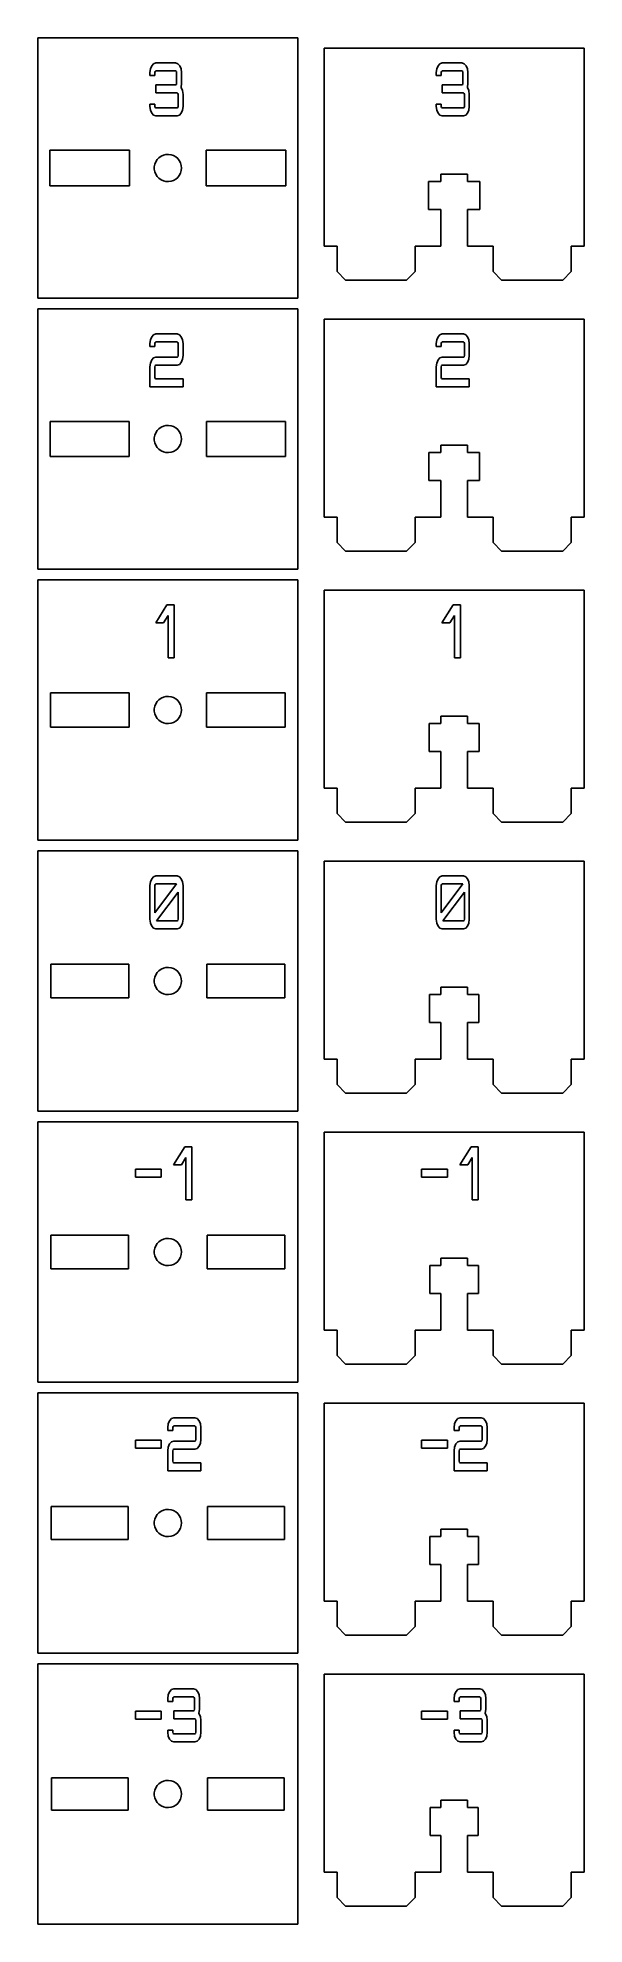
# Model space of a CAD drawing. Header units: metres. Extents: x -55 to 50, y -211 to 151.
import ezdxf

# ---------------------------------------------------------------- set-up
doc = ezdxf.new("R2010")
doc.units = ezdxf.units.M

msp = doc.modelspace()

# ---------------------------------------------------------------- linework, layer by layer
for p, q in [((-5, 151), (-55, 151)), ((-55, 151), (-55, 101)), ((-5, 101), (-5, 151)), ((50, 149), (0, 149)), ((0, 149), (0, 111)), ((50, 111), (50, 149)), ((-33.4375, 144.326), (-33.3496, 145.038)), ((-33.3496, 145.038), (-33.1018, 145.624)), ((-33.1018, 145.624), (-32.7356, 146.02)), ((-32.7356, 146.02), (-32.29, 146.16)), ((-32.29, 146.16), (-28.4985, 146.16)), ((-28.4985, 146.16), (-28.053, 146.02)), ((-28.053, 146.02), (-27.6868, 145.624)), ((-27.6868, 145.624), (-27.4402, 145.038)), ((-27.4402, 145.038), (-27.3523, 144.326)), ((21.5625, 144.326), (21.6504, 145.038)), ((21.6504, 145.038), (21.8982, 145.624)), ((21.8982, 145.624), (22.2644, 146.02)), ((22.2644, 146.02), (22.71, 146.16)), ((22.71, 146.16), (26.5015, 146.16)), ((26.5015, 146.16), (26.947, 146.02)), ((26.947, 146.02), (27.3132, 145.624)), ((27.3132, 145.624), (27.5598, 145.038)), ((27.5598, 145.038), (27.6477, 144.326)), ((-33.4375, 143.761), (-33.4375, 144.326)), ((-32.4841, 143.761), (-33.4375, 143.761)), ((-32.4268, 144.545), (-32.4841, 144.326)), ((-32.4841, 144.326), (-32.4841, 143.761)), ((-32.29, 144.636), (-32.4268, 144.545)), ((-28.4985, 144.636), (-32.29, 144.636)), ((-32.29, 140.417), (-32.29, 141.941)), ((-32.29, 141.941), (-28.4985, 141.941)), ((-28.3618, 144.545), (-28.4985, 144.636)), ((-28.4985, 141.941), (-28.3618, 142.033)), ((-28.3044, 144.326), (-28.3618, 144.545)), ((-28.3618, 142.033), (-28.3044, 142.251)), ((-28.3044, 142.251), (-28.3044, 144.326)), ((-27.3523, 142.251), (-27.4658, 141.461)), ((-27.4658, 141.461), (-27.1887, 140.868)), ((-27.3523, 144.326), (-27.3523, 142.251)), ((21.5625, 143.761), (21.5625, 144.326)), ((22.5159, 143.761), (21.5625, 143.761)), ((22.5732, 144.545), (22.5159, 144.326)), ((22.5159, 144.326), (22.5159, 143.761)), ((22.71, 144.636), (22.5732, 144.545)), ((26.5015, 144.636), (22.71, 144.636)), ((22.71, 140.417), (22.71, 141.941)), ((22.71, 141.941), (26.5015, 141.941)), ((26.6382, 144.545), (26.5015, 144.636)), ((26.5015, 141.941), (26.6382, 142.033)), ((26.6956, 144.326), (26.6382, 144.545)), ((26.6382, 142.033), (26.6956, 142.251)), ((26.6956, 142.251), (26.6956, 144.326)), ((27.6477, 142.251), (27.5342, 141.461)), ((27.5342, 141.461), (27.8113, 140.868)), ((27.6477, 144.326), (27.6477, 142.251)), ((-33.4375, 137.835), (-33.4375, 138.258)), ((-33.4375, 138.258), (-32.4841, 138.258)), ((-33.3496, 137.122), (-33.4375, 137.835)), ((-32.4841, 138.258), (-32.4841, 137.835)), ((-32.4841, 137.835), (-32.4268, 137.616)), ((-32.4268, 137.616), (-32.29, 137.525)), ((-28.2336, 140.417), (-32.29, 140.417)), ((-28.0969, 140.325), (-28.2336, 140.417)), ((-28.2336, 137.525), (-28.0969, 137.616)), ((-28.0396, 140.106), (-28.0969, 140.325)), ((-28.0969, 137.616), (-28.0396, 137.835)), ((-28.0396, 137.835), (-28.0396, 140.106)), ((-27.1887, 140.868), (-27.0874, 140.106)), ((-27.0874, 137.835), (-27.1753, 137.122)), ((-27.0874, 140.106), (-27.0874, 137.835)), ((21.5625, 137.835), (21.5625, 138.258)), ((21.5625, 138.258), (22.5159, 138.258)), ((21.6504, 137.122), (21.5625, 137.835)), ((22.5159, 138.258), (22.5159, 137.835)), ((22.5159, 137.835), (22.5732, 137.616)), ((22.5732, 137.616), (22.71, 137.525)), ((26.7664, 140.417), (22.71, 140.417)), ((26.9031, 140.325), (26.7664, 140.417)), ((26.7664, 137.525), (26.9031, 137.616)), ((26.9604, 140.106), (26.9031, 140.325)), ((26.9031, 137.616), (26.9604, 137.835)), ((26.9604, 137.835), (26.9604, 140.106)), ((27.8113, 140.868), (27.9126, 140.106)), ((27.9126, 137.835), (27.8247, 137.122)), ((27.9126, 140.106), (27.9126, 137.835)), ((-33.1018, 136.537), (-33.3496, 137.122)), ((-32.7356, 136.142), (-33.1018, 136.537)), ((-32.29, 136), (-32.7356, 136.142)), ((-32.29, 137.525), (-28.2336, 137.525)), ((-28.2336, 136), (-32.29, 136)), ((-27.7881, 136.142), (-28.2336, 136)), ((-27.4219, 136.537), (-27.7881, 136.142)), ((-27.1753, 137.122), (-27.4219, 136.537)), ((21.8982, 136.537), (21.6504, 137.122)), ((22.2644, 136.142), (21.8982, 136.537)), ((22.71, 136), (22.2644, 136.142)), ((22.71, 137.525), (26.7664, 137.525)), ((26.7664, 136), (22.71, 136)), ((27.2119, 136.142), (26.7664, 136)), ((27.5781, 136.537), (27.2119, 136.142)), ((27.8247, 137.122), (27.5781, 136.537)), ((-52.65, 122.6), (-52.65, 129.4)), ((-52.65, 129.4), (-37.35, 129.4)), ((-37.35, 129.4), (-37.35, 122.6)), ((-32.6012, 126.248), (-32.5072, 126.736)), ((-32.5072, 126.736), (-32.3225, 127.197)), ((-32.3225, 127.197), (-32.054, 127.615)), ((-32.054, 127.615), (-31.7112, 127.975)), ((-31.7112, 127.975), (-31.3065, 128.263)), ((-31.3065, 128.263), (-30.8546, 128.469)), ((-30.8546, 128.469), (-30.3719, 128.586)), ((-30.3719, 128.586), (-29.8757, 128.61)), ((-29.8757, 128.61), (-29.384, 128.539)), ((-29.384, 128.539), (-28.9145, 128.377)), ((-28.9145, 128.377), (-28.4843, 128.128)), ((-28.4843, 128.128), (-28.1089, 127.803)), ((-28.1089, 127.803), (-27.8018, 127.413)), ((-27.8018, 127.413), (-27.5742, 126.971)), ((-27.5742, 126.971), (-27.4342, 126.495)), ((-22.65, 122.6), (-22.65, 129.4)), ((-22.65, 129.4), (-7.35, 129.4)), ((-7.35, 129.4), (-7.35, 122.6)), ((-32.6012, 125.752), (-32.6012, 126.248)), ((-32.5072, 125.264), (-32.6012, 125.752)), ((-32.3225, 124.803), (-32.5072, 125.264)), ((-32.054, 124.385), (-32.3225, 124.803)), ((-31.7112, 124.025), (-32.054, 124.385)), ((-31.3065, 123.737), (-31.7112, 124.025)), ((-30.8546, 123.531), (-31.3065, 123.737)), ((-30.3719, 123.414), (-30.8546, 123.531)), ((-29.8757, 123.39), (-30.3719, 123.414)), ((-29.384, 123.461), (-29.8757, 123.39)), ((-28.9145, 123.623), (-29.384, 123.461)), ((-28.4843, 123.872), (-28.9145, 123.623)), ((-28.1089, 124.197), (-28.4843, 123.872)), ((-27.8018, 124.587), (-28.1089, 124.197)), ((-27.5742, 125.029), (-27.8018, 124.587)), ((-27.4342, 125.505), (-27.5742, 125.029)), ((-27.4342, 126.495), (-27.387, 126)), ((-27.387, 126), (-27.4342, 125.505)), ((20.1, 118.062), (20.1, 123.438)), ((20.1, 123.438), (22.437, 123.438)), ((22.437, 123.438), (22.437, 124.812)), ((22.437, 124.812), (27.563, 124.812)), ((27.563, 124.812), (27.563, 123.438)), ((27.563, 123.438), (29.9, 123.438)), ((29.9, 123.438), (29.9, 118.062)), ((-37.35, 122.6), (-52.65, 122.6)), ((-7.35, 122.6), (-22.65, 122.6)), ((22.437, 118.062), (20.1, 118.062)), ((22.437, 111), (22.437, 118.062)), ((29.9, 118.062), (27.563, 118.062)), ((27.563, 118.062), (27.563, 111)), ((0, 111), (2.5, 111)), ((2.5, 111), (2.5, 106.125)), ((17.5, 106.125), (17.5, 111)), ((17.5, 111), (22.437, 111)), ((27.563, 111), (32.5, 111)), ((32.5, 111), (32.5, 106.125)), ((47.5, 106.125), (47.5, 111)), ((47.5, 111), (50, 111)), ((2.5, 106.125), (4.125, 104.5)), ((15.875, 104.5), (17.5, 106.125)), ((32.5, 106.125), (34.125, 104.5)), ((45.875, 104.5), (47.5, 106.125)), ((4.125, 104.5), (15.875, 104.5)), ((34.125, 104.5), (45.875, 104.5)), ((-55, 101), (-5, 101)), ((-5, 99), (-55, 99)), ((-55, 99), (-55, 49)), ((-5, 49), (-5, 99)), ((-32.7356, 94.0195), (-32.29, 94.1599)), ((-32.29, 94.1599), (-28.2336, 94.1599)), ((-28.2336, 94.1599), (-27.7881, 94.0195)), ((50, 97), (0, 97)), ((0, 97), (0, 59)), ((22.2644, 94.0195), (22.71, 94.1599)), ((22.71, 94.1599), (26.7664, 94.1599)), ((26.7664, 94.1599), (27.2119, 94.0195)), ((50, 59), (50, 97)), ((-33.4375, 92.3264), (-33.3496, 93.0381)), ((-33.4375, 91.7332), (-33.4375, 92.3264)), ((-32.4841, 91.7332), (-33.4375, 91.7332)), ((-33.3496, 93.0381), (-33.1018, 93.624)), ((-33.1018, 93.624), (-32.7356, 94.0195)), ((-32.4268, 92.5449), (-32.4841, 92.3264)), ((-32.4841, 92.3264), (-32.4841, 91.7332)), ((-32.29, 92.6365), (-32.4268, 92.5449)), ((-28.2336, 92.6365), (-32.29, 92.6365)), ((-28.0969, 92.5449), (-28.2336, 92.6365)), ((-28.0396, 92.3264), (-28.0969, 92.5449)), ((-28.0396, 90.012), (-28.0396, 92.3264)), ((-27.7881, 94.0195), (-27.4219, 93.624)), ((-27.4219, 93.624), (-27.1753, 93.0381)), ((-27.1753, 93.0381), (-27.0874, 92.3264)), ((-27.0874, 92.3264), (-27.0874, 90.012)), ((21.5625, 92.3264), (21.6504, 93.0381)), ((21.5625, 91.7332), (21.5625, 92.3264)), ((22.5159, 91.7332), (21.5625, 91.7332)), ((21.6504, 93.0381), (21.8982, 93.624)), ((21.8982, 93.624), (22.2644, 94.0195)), ((22.5732, 92.5449), (22.5159, 92.3264)), ((22.5159, 92.3264), (22.5159, 91.7332)), ((22.71, 92.6365), (22.5732, 92.5449)), ((26.7664, 92.6365), (22.71, 92.6365)), ((26.9031, 92.5449), (26.7664, 92.6365)), ((26.9604, 92.3264), (26.9031, 92.5449)), ((26.9604, 90.012), (26.9604, 92.3264)), ((27.2119, 94.0195), (27.5781, 93.624)), ((27.5781, 93.624), (27.8247, 93.0381)), ((27.8247, 93.0381), (27.9126, 92.3264)), ((27.9126, 92.3264), (27.9126, 90.012)), ((-33.4375, 87.8672), (-33.3496, 88.5789)), ((-33.4375, 84), (-33.4375, 87.8672)), ((-33.3496, 88.5789), (-33.1018, 89.1648)), ((-33.1018, 89.1648), (-32.7356, 89.5603)), ((-32.7356, 89.5603), (-32.29, 89.7007)), ((-32.4268, 88.0857), (-32.4841, 87.8672)), ((-32.4841, 87.8672), (-32.4841, 85.8347)), ((-32.29, 88.1772), (-32.4268, 88.0857)), ((-32.29, 89.7007), (-28.2336, 89.7007)), ((-28.2336, 88.1772), (-32.29, 88.1772)), ((-28.2336, 89.7007), (-28.0969, 89.7935)), ((-27.7881, 88.3188), (-28.2336, 88.1772)), ((-28.0969, 89.7935), (-28.0396, 90.012)), ((-27.4219, 88.7131), (-27.7881, 88.3188)), ((-27.1753, 89.2991), (-27.4219, 88.7131)), ((-27.0874, 90.012), (-27.1753, 89.2991)), ((21.5625, 87.8672), (21.6504, 88.5789)), ((21.5625, 84), (21.5625, 87.8672)), ((21.6504, 88.5789), (21.8982, 89.1648)), ((21.8982, 89.1648), (22.2644, 89.5603)), ((22.2644, 89.5603), (22.71, 89.7007)), ((22.5732, 88.0857), (22.5159, 87.8672)), ((22.5159, 87.8672), (22.5159, 85.8347)), ((22.71, 88.1772), (22.5732, 88.0857)), ((22.71, 89.7007), (26.7664, 89.7007)), ((26.7664, 88.1772), (22.71, 88.1772)), ((26.7664, 89.7007), (26.9031, 89.7935)), ((27.2119, 88.3188), (26.7664, 88.1772)), ((26.9031, 89.7935), (26.9604, 90.012)), ((27.5781, 88.7131), (27.2119, 88.3188)), ((27.8247, 89.2991), (27.5781, 88.7131)), ((27.9126, 90.012), (27.8247, 89.2991)), ((-27.0874, 84), (-33.4375, 84)), ((-32.4841, 85.8347), (-32.4268, 85.6162)), ((-32.4268, 85.6162), (-32.29, 85.5247)), ((-32.29, 85.5247), (-27.0874, 85.5247)), ((-27.0874, 85.5247), (-27.0874, 84)), ((27.9126, 84), (21.5625, 84)), ((22.5159, 85.8347), (22.5732, 85.6162)), ((22.5732, 85.6162), (22.71, 85.5247)), ((22.71, 85.5247), (27.9126, 85.5247)), ((27.9126, 85.5247), (27.9126, 84)), ((-52.6, 70.65), (-52.6, 77.35)), ((-52.6, 77.35), (-37.4, 77.35)), ((-37.4, 77.35), (-37.4, 70.65)), ((-31.7112, 75.9748), (-31.3065, 76.2629)), ((-31.3065, 76.2629), (-30.8546, 76.4693)), ((-30.8546, 76.4693), (-30.3719, 76.5864)), ((-30.3719, 76.5864), (-29.8757, 76.61)), ((-29.8757, 76.61), (-29.384, 76.5394)), ((-29.384, 76.5394), (-28.9145, 76.3769)), ((-28.9145, 76.3769), (-28.4843, 76.1285)), ((-28.4843, 76.1285), (-28.1089, 75.8032)), ((-22.6, 70.65), (-22.6, 77.35)), ((-22.6, 77.35), (-7.4, 77.35)), ((-7.4, 77.35), (-7.4, 70.65)), ((-32.6012, 74.2484), (-32.5072, 74.7362)), ((-32.6012, 73.7516), (-32.6012, 74.2484)), ((-32.5072, 73.2638), (-32.6012, 73.7516)), ((-32.5072, 74.7362), (-32.3225, 75.1974)), ((-32.3225, 72.8027), (-32.5072, 73.2638)), ((-32.3225, 75.1974), (-32.054, 75.6152)), ((-32.054, 72.3848), (-32.3225, 72.8027)), ((-32.054, 75.6152), (-31.7112, 75.9748)), ((-28.1089, 75.8032), (-27.8018, 75.4127)), ((-27.8018, 72.5873), (-28.1089, 72.1968)), ((-27.8018, 75.4127), (-27.5742, 74.9712)), ((-27.5742, 73.0289), (-27.8018, 72.5873)), ((-27.5742, 74.9712), (-27.4342, 74.4945)), ((-27.4342, 73.5055), (-27.5742, 73.0289)), ((-27.4342, 74.4945), (-27.387, 74)), ((-27.387, 74), (-27.4342, 73.5055)), ((22.437, 71.4375), (22.437, 72.8125)), ((22.437, 72.8125), (27.563, 72.8125)), ((27.563, 72.8125), (27.563, 71.4375)), ((-37.4, 70.65), (-52.6, 70.65)), ((-31.7112, 72.0252), (-32.054, 72.3848)), ((-31.3065, 71.7371), (-31.7112, 72.0252)), ((-30.8546, 71.5307), (-31.3065, 71.7371)), ((-30.3719, 71.4136), (-30.8546, 71.5307)), ((-29.8757, 71.39), (-30.3719, 71.4136)), ((-29.384, 71.4607), (-29.8757, 71.39)), ((-28.9145, 71.6231), (-29.384, 71.4607)), ((-28.4843, 71.8715), (-28.9145, 71.6231)), ((-28.1089, 72.1968), (-28.4843, 71.8715)), ((-7.4, 70.65), (-22.6, 70.65)), ((20.15, 66.0625), (20.15, 71.4375)), ((20.15, 71.4375), (22.437, 71.4375)), ((27.563, 71.4375), (29.85, 71.4375)), ((29.85, 71.4375), (29.85, 66.0625)), ((22.437, 66.0625), (20.15, 66.0625)), ((22.437, 59), (22.437, 66.0625)), ((29.85, 66.0625), (27.563, 66.0625)), ((27.563, 66.0625), (27.563, 59)), ((0, 59), (2.5, 59)), ((2.5, 59), (2.5, 54.125)), ((17.5, 54.125), (17.5, 59)), ((17.5, 59), (22.437, 59)), ((27.563, 59), (32.5, 59)), ((32.5, 59), (32.5, 54.125)), ((47.5, 54.125), (47.5, 59)), ((47.5, 59), (50, 59)), ((2.5, 54.125), (4.125, 52.5)), ((4.125, 52.5), (15.875, 52.5)), ((15.875, 52.5), (17.5, 54.125)), ((32.5, 54.125), (34.125, 52.5)), ((34.125, 52.5), (45.875, 52.5)), ((45.875, 52.5), (47.5, 54.125)), ((-55, 49), (-5, 49)), ((-5, 47), (-55, 47)), ((-55, 47), (-55, -3)), ((-5, -3), (-5, 47)), ((50, 45), (0, 45)), ((0, 45), (0, 7)), ((50, 7), (50, 45)), ((-32.3376, 38.731), (-30.1807, 42.1599)), ((-29.9573, 40.1287), (-30.8398, 38.731)), ((-30.1807, 42.1599), (-28.8098, 42.1599)), ((-29.9573, 32), (-29.9573, 40.1287)), ((-28.8098, 42.1599), (-28.8098, 32)), ((22.6624, 38.731), (24.8193, 42.1599)), ((25.0427, 40.1287), (24.1602, 38.731)), ((24.8193, 42.1599), (26.1902, 42.1599)), ((25.0427, 32), (25.0427, 40.1287)), ((26.1902, 42.1599), (26.1902, 32)), ((-30.8398, 38.731), (-32.3376, 38.731)), ((24.1602, 38.731), (22.6624, 38.731)), ((-28.8098, 32), (-29.9573, 32)), ((26.1902, 32), (25.0427, 32)), ((-52.55, 18.7), (-52.55, 25.3)), ((-52.55, 25.3), (-37.45, 25.3)), ((-37.45, 25.3), (-37.45, 18.7)), ((-32.6012, 22.2484), (-32.5072, 22.7362)), ((-32.6012, 21.7516), (-32.6012, 22.2484)), ((-32.5072, 21.2638), (-32.6012, 21.7516)), ((-32.5072, 22.7362), (-32.3225, 23.1974)), ((-32.3225, 23.1974), (-32.054, 23.6152)), ((-32.054, 23.6152), (-31.7112, 23.9748)), ((-31.7112, 23.9748), (-31.3065, 24.2629)), ((-31.3065, 24.2629), (-30.8546, 24.4693)), ((-30.8546, 24.4693), (-30.3719, 24.5864)), ((-30.3719, 24.5864), (-29.8757, 24.61)), ((-29.8757, 24.61), (-29.384, 24.5394)), ((-29.384, 24.5394), (-28.9145, 24.3769)), ((-28.9145, 24.3769), (-28.4843, 24.1285)), ((-28.4843, 24.1285), (-28.1089, 23.8032)), ((-28.1089, 23.8032), (-27.8018, 23.4127)), ((-27.8018, 23.4127), (-27.5742, 22.9712)), ((-27.5742, 22.9712), (-27.4342, 22.4945)), ((-27.4342, 22.4945), (-27.387, 22)), ((-27.387, 22), (-27.4342, 21.5055)), ((-22.55, 18.7), (-22.55, 25.3)), ((-22.55, 25.3), (-7.45, 25.3)), ((-7.45, 25.3), (-7.45, 18.7)), ((-37.45, 18.7), (-52.55, 18.7)), ((-32.3225, 20.8027), (-32.5072, 21.2638)), ((-32.054, 20.3848), (-32.3225, 20.8027)), ((-31.7112, 20.0252), (-32.054, 20.3848)), ((-31.3065, 19.7371), (-31.7112, 20.0252)), ((-30.8546, 19.5307), (-31.3065, 19.7371)), ((-30.3719, 19.4136), (-30.8546, 19.5307)), ((-29.8757, 19.39), (-30.3719, 19.4136)), ((-29.384, 19.4607), (-29.8757, 19.39)), ((-28.9145, 19.6231), (-29.384, 19.4607)), ((-28.4843, 19.8715), (-28.9145, 19.6231)), ((-28.1089, 20.1968), (-28.4843, 19.8715)), ((-27.8018, 20.5873), (-28.1089, 20.1968)), ((-27.5742, 21.0289), (-27.8018, 20.5873)), ((-27.4342, 21.5055), (-27.5742, 21.0289)), ((-7.45, 18.7), (-22.55, 18.7)), ((20.2, 14.0625), (20.2, 19.4375)), ((20.2, 19.4375), (22.437, 19.4375)), ((22.437, 19.4375), (22.437, 20.8125)), ((22.437, 20.8125), (27.563, 20.8125)), ((27.563, 20.8125), (27.563, 19.4375)), ((27.563, 19.4375), (29.8, 19.4375)), ((29.8, 19.4375), (29.8, 14.0625)), ((22.437, 14.0625), (20.2, 14.0625)), ((22.437, 7), (22.437, 14.0625)), ((29.8, 14.0625), (27.563, 14.0625)), ((27.563, 14.0625), (27.563, 7)), ((0, 7), (2.5, 7)), ((2.5, 7), (2.5, 2.125)), ((17.5, 2.125), (17.5, 7)), ((17.5, 7), (22.437, 7)), ((27.563, 7), (32.5, 7)), ((32.5, 7), (32.5, 2.125)), ((47.5, 2.125), (47.5, 7)), ((47.5, 7), (50, 7)), ((2.5, 2.125), (4.125, 0.5)), ((4.125, 0.5), (15.875, 0.5)), ((15.875, 0.5), (17.5, 2.125)), ((32.5, 2.125), (34.125, 0.5)), ((34.125, 0.5), (45.875, 0.5)), ((45.875, 0.5), (47.5, 2.125)), ((-55, -3), (-5, -3)), ((-5, -5), (-55, -5)), ((-55, -5), (-55, -55)), ((-5, -55), (-5, -5)), ((50, -7), (0, -7)), ((0, -7), (0, -45)), ((50, -45), (50, -7)), ((-33.3496, -10.9619), (-33.1018, -10.376)), ((-33.1018, -10.376), (-32.7356, -9.9805)), ((-32.7356, -9.9805), (-32.29, -9.8401)), ((-32.29, -9.8401), (-28.2336, -9.8401)), ((-28.2336, -9.8401), (-27.7881, -9.9805)), ((-27.7881, -9.9805), (-27.4219, -10.376)), ((-27.4219, -10.376), (-27.1753, -10.9619)), ((21.6504, -10.9619), (21.8982, -10.376)), ((21.8982, -10.376), (22.2644, -9.9805)), ((22.2644, -9.9805), (22.71, -9.8401)), ((22.71, -9.8401), (26.7664, -9.8401)), ((26.7664, -9.8401), (27.2119, -9.9805)), ((27.2119, -9.9805), (27.5781, -10.376)), ((27.5781, -10.376), (27.8247, -10.9619)), ((-33.4375, -11.6736), (-33.3496, -10.9619)), ((-33.4375, -18.1653), (-33.4375, -11.6736)), ((-32.4841, -16.9092), (-28.3569, -11.3635)), ((-32.4268, -11.4551), (-32.4841, -11.6736)), ((-32.4841, -11.6736), (-32.4841, -16.9092)), ((-32.29, -11.3635), (-32.4268, -11.4551)), ((-28.3569, -11.3635), (-32.29, -11.3635)), ((-28.0396, -12.9297), (-32.1667, -18.4753)), ((-28.0396, -18.1653), (-28.0396, -12.9297)), ((-27.1753, -10.9619), (-27.0874, -11.6736)), ((-27.0874, -11.6736), (-27.0874, -18.1653)), ((21.5625, -11.6736), (21.6504, -10.9619)), ((21.5625, -18.1653), (21.5625, -11.6736)), ((22.5159, -16.9092), (26.6431, -11.3635)), ((22.5732, -11.4551), (22.5159, -11.6736)), ((22.5159, -11.6736), (22.5159, -16.9092)), ((22.71, -11.3635), (22.5732, -11.4551)), ((26.6431, -11.3635), (22.71, -11.3635)), ((26.9604, -12.9297), (22.8333, -18.4753)), ((26.9604, -18.1653), (26.9604, -12.9297)), ((27.8247, -10.9619), (27.9126, -11.6736)), ((27.9126, -11.6736), (27.9126, -18.1653)), ((-33.3496, -18.8782), (-33.4375, -18.1653)), ((-33.1018, -19.4629), (-33.3496, -18.8782)), ((-32.7356, -19.8584), (-33.1018, -19.4629)), ((-32.29, -20), (-32.7356, -19.8584)), ((-28.2336, -20), (-32.29, -20)), ((-32.1667, -18.4753), (-28.2336, -18.4753)), ((-28.2336, -18.4753), (-28.0969, -18.3838)), ((-27.7881, -19.8584), (-28.2336, -20)), ((-28.0969, -18.3838), (-28.0396, -18.1653)), ((-27.4219, -19.4629), (-27.7881, -19.8584)), ((-27.1753, -18.8782), (-27.4219, -19.4629)), ((-27.0874, -18.1653), (-27.1753, -18.8782)), ((21.6504, -18.8782), (21.5625, -18.1653)), ((21.8982, -19.4629), (21.6504, -18.8782)), ((22.2644, -19.8584), (21.8982, -19.4629)), ((22.71, -20), (22.2644, -19.8584)), ((26.7664, -20), (22.71, -20)), ((22.8333, -18.4753), (26.7664, -18.4753)), ((26.7664, -18.4753), (26.9031, -18.3838)), ((27.2119, -19.8584), (26.7664, -20)), ((26.9031, -18.3838), (26.9604, -18.1653)), ((27.5781, -19.4629), (27.2119, -19.8584)), ((27.8247, -18.8782), (27.5781, -19.4629)), ((27.9126, -18.1653), (27.8247, -18.8782)), ((-52.5, -33.25), (-52.5, -26.75)), ((-52.5, -26.75), (-37.5, -26.75)), ((-37.5, -26.75), (-37.5, -33.25)), ((-32.5072, -29.2638), (-32.3225, -28.8026)), ((-32.3225, -28.8026), (-32.054, -28.3848)), ((-32.054, -28.3848), (-31.7112, -28.0252)), ((-31.7112, -28.0252), (-31.3065, -27.7371)), ((-31.3065, -27.7371), (-30.8546, -27.5307)), ((-30.8546, -27.5307), (-30.3719, -27.4136)), ((-30.3719, -27.4136), (-29.8757, -27.39)), ((-29.8757, -27.39), (-29.384, -27.4606)), ((-29.384, -27.4606), (-28.9145, -27.6231)), ((-28.9145, -27.6231), (-28.4843, -27.8715)), ((-28.4843, -27.8715), (-28.1089, -28.1968)), ((-28.1089, -28.1968), (-27.8018, -28.5873)), ((-27.8018, -28.5873), (-27.5742, -29.0288)), ((-22.5, -33.25), (-22.5, -26.75)), ((-22.5, -26.75), (-7.5, -26.75)), ((-7.5, -26.75), (-7.5, -33.25)), ((-32.6012, -29.7516), (-32.5072, -29.2638)), ((-32.6012, -30.2484), (-32.6012, -29.7516)), ((-32.5072, -30.7362), (-32.6012, -30.2484)), ((-32.3225, -31.1973), (-32.5072, -30.7362)), ((-32.054, -31.6152), (-32.3225, -31.1973)), ((-31.7112, -31.9748), (-32.054, -31.6152)), ((-31.3065, -32.2629), (-31.7112, -31.9748)), ((-30.8546, -32.4693), (-31.3065, -32.2629)), ((-30.3719, -32.5864), (-30.8546, -32.4693)), ((-29.384, -32.5393), (-29.8757, -32.61)), ((-28.9145, -32.3769), (-29.384, -32.5393)), ((-28.4843, -32.1285), (-28.9145, -32.3769)), ((-28.1089, -31.8032), (-28.4843, -32.1285)), ((-27.8018, -31.4127), (-28.1089, -31.8032)), ((-27.5742, -30.9711), (-27.8018, -31.4127)), ((-27.5742, -29.0288), (-27.4342, -29.5055)), ((-27.4342, -30.4945), (-27.5742, -30.9711)), ((-27.4342, -29.5055), (-27.387, -30)), ((-27.387, -30), (-27.4342, -30.4945)), ((20.25, -37.9375), (20.25, -32.5625)), ((20.25, -32.5625), (22.437, -32.5625)), ((22.437, -32.5625), (22.437, -31.1875)), ((22.437, -31.1875), (27.563, -31.1875)), ((27.563, -31.1875), (27.563, -32.5625)), ((27.563, -32.5625), (29.75, -32.5625)), ((29.75, -32.5625), (29.75, -37.9375)), ((-37.5, -33.25), (-52.5, -33.25)), ((-29.8757, -32.61), (-30.3719, -32.5864)), ((-7.5, -33.25), (-22.5, -33.25)), ((22.437, -37.9375), (20.25, -37.9375)), ((22.437, -45), (22.437, -37.9375)), ((29.75, -37.9375), (27.563, -37.9375)), ((27.563, -37.9375), (27.563, -45)), ((0, -45), (2.5, -45)), ((2.5, -45), (2.5, -49.875)), ((17.5, -49.875), (17.5, -45)), ((17.5, -45), (22.437, -45)), ((27.563, -45), (32.5, -45)), ((32.5, -45), (32.5, -49.875)), ((47.5, -49.875), (47.5, -45)), ((47.5, -45), (50, -45)), ((2.5, -49.875), (4.125, -51.5)), ((15.875, -51.5), (17.5, -49.875)), ((32.5, -49.875), (34.125, -51.5)), ((45.875, -51.5), (47.5, -49.875)), ((4.125, -51.5), (15.875, -51.5)), ((34.125, -51.5), (45.875, -51.5)), ((-55, -55), (-5, -55)), ((-5, -57), (-55, -57)), ((-55, -57), (-55, -107)), ((-5, -107), (-5, -57)), ((50, -59), (0, -59)), ((0, -59), (0, -97)), ((50, -97), (50, -59)), ((-28.9001, -65.269), (-26.7432, -61.8401)), ((-26.5198, -63.8713), (-27.4023, -65.269)), ((-26.7432, -61.8401), (-25.3723, -61.8401)), ((-26.5198, -72), (-26.5198, -63.8713)), ((-25.3723, -61.8401), (-25.3723, -72)), ((26.0999, -65.269), (28.2568, -61.8401)), ((28.4802, -63.8713), (27.5977, -65.269)), ((28.2568, -61.8401), (29.6277, -61.8401)), ((28.4802, -72), (28.4802, -63.8713)), ((29.6277, -61.8401), (29.6277, -72)), ((-36.2427, -67.6445), (-36.2427, -66.1211)), ((-36.2427, -66.1211), (-31.3037, -66.1211)), ((-31.3037, -67.6445), (-36.2427, -67.6445)), ((-31.3037, -66.1211), (-31.3037, -67.6445)), ((-27.4023, -65.269), (-28.9001, -65.269)), ((18.7573, -67.6445), (18.7573, -66.1211)), ((18.7573, -66.1211), (23.6963, -66.1211)), ((23.6963, -67.6445), (18.7573, -67.6445)), ((23.6963, -66.1211), (23.6963, -67.6445)), ((27.5977, -65.269), (26.0999, -65.269)), ((-25.3723, -72), (-26.5198, -72)), ((29.6277, -72), (28.4802, -72)), ((-52.45, -85.2), (-52.45, -78.8)), ((-52.45, -78.8), (-37.55, -78.8)), ((-37.55, -78.8), (-37.55, -85.2)), ((-31.3065, -79.7371), (-30.8546, -79.5307)), ((-30.8546, -79.5307), (-30.3719, -79.4136)), ((-30.3719, -79.4136), (-29.8757, -79.39)), ((-29.8757, -79.39), (-29.384, -79.4606)), ((-29.384, -79.4606), (-28.9145, -79.6231)), ((-28.9145, -79.6231), (-28.4843, -79.8715)), ((-22.45, -85.2), (-22.45, -78.8)), ((-22.45, -78.8), (-7.55, -78.8)), ((-7.55, -78.8), (-7.55, -85.2)), ((-32.6012, -81.7516), (-32.5072, -81.2638)), ((-32.6012, -82.2484), (-32.6012, -81.7516)), ((-32.5072, -82.7362), (-32.6012, -82.2484)), ((-32.5072, -81.2638), (-32.3225, -80.8026)), ((-32.3225, -83.1973), (-32.5072, -82.7362)), ((-32.3225, -80.8026), (-32.054, -80.3848)), ((-32.054, -83.6152), (-32.3225, -83.1973)), ((-32.054, -80.3848), (-31.7112, -80.0252)), ((-31.7112, -80.0252), (-31.3065, -79.7371)), ((-28.4843, -79.8715), (-28.1089, -80.1968)), ((-28.1089, -80.1968), (-27.8018, -80.5873)), ((-27.8018, -80.5873), (-27.5742, -81.0288)), ((-27.5742, -82.9711), (-27.8018, -83.4127)), ((-27.5742, -81.0288), (-27.4342, -81.5055)), ((-27.4342, -82.4945), (-27.5742, -82.9711)), ((-27.4342, -81.5055), (-27.387, -82)), ((-27.387, -82), (-27.4342, -82.4945)), ((22.437, -84.5625), (22.437, -83.1875)), ((22.437, -83.1875), (27.563, -83.1875)), ((27.563, -83.1875), (27.563, -84.5625)), ((-37.55, -85.2), (-52.45, -85.2)), ((-31.7112, -83.9748), (-32.054, -83.6152)), ((-31.3065, -84.2629), (-31.7112, -83.9748)), ((-30.8546, -84.4693), (-31.3065, -84.2629)), ((-30.3719, -84.5864), (-30.8546, -84.4693)), ((-29.8757, -84.61), (-30.3719, -84.5864)), ((-29.384, -84.5393), (-29.8757, -84.61)), ((-28.9145, -84.3769), (-29.384, -84.5393)), ((-28.4843, -84.1285), (-28.9145, -84.3769)), ((-28.1089, -83.8032), (-28.4843, -84.1285)), ((-27.8018, -83.4127), (-28.1089, -83.8032)), ((-7.55, -85.2), (-22.45, -85.2)), ((20.3, -89.9375), (20.3, -84.5625)), ((20.3, -84.5625), (22.437, -84.5625)), ((27.563, -84.5625), (29.7, -84.5625)), ((29.7, -84.5625), (29.7, -89.9375)), ((22.437, -89.9375), (20.3, -89.9375)), ((22.437, -97), (22.437, -89.9375)), ((29.7, -89.9375), (27.563, -89.9375)), ((27.563, -89.9375), (27.563, -97)), ((0, -97), (2.5, -97)), ((2.5, -97), (2.5, -101.875)), ((17.5, -101.875), (17.5, -97)), ((17.5, -97), (22.437, -97)), ((27.563, -97), (32.5, -97)), ((32.5, -97), (32.5, -101.875)), ((47.5, -101.875), (47.5, -97)), ((47.5, -97), (50, -97)), ((2.5, -101.875), (4.125, -103.5)), ((4.125, -103.5), (15.875, -103.5)), ((15.875, -103.5), (17.5, -101.875)), ((32.5, -101.875), (34.125, -103.5)), ((34.125, -103.5), (45.875, -103.5)), ((45.875, -103.5), (47.5, -101.875)), ((-55, -107), (-5, -107)), ((-5, -109), (-55, -109)), ((-55, -109), (-55, -159)), ((-5, -159), (-5, -109)), ((50, -111), (0, -111)), ((0, -111), (0, -149)), ((50, -149), (50, -111)), ((-30, -115.674), (-29.9121, -114.962)), ((-30, -116.267), (-30, -115.674)), ((-29.9121, -114.962), (-29.6643, -114.376)), ((-29.6643, -114.376), (-29.2981, -113.98)), ((-29.2981, -113.98), (-28.8525, -113.84)), ((-28.9893, -115.455), (-29.0466, -115.674)), ((-29.0466, -115.674), (-29.0466, -116.267)), ((-28.8525, -115.364), (-28.9893, -115.455)), ((-28.8525, -113.84), (-24.7961, -113.84)), ((-24.7961, -115.364), (-28.8525, -115.364)), ((-24.7961, -113.84), (-24.3506, -113.98)), ((-24.6594, -115.455), (-24.7961, -115.364)), ((-24.6021, -115.674), (-24.6594, -115.455)), ((-24.6021, -117.988), (-24.6021, -115.674)), ((-24.3506, -113.98), (-23.9844, -114.376)), ((-23.9844, -114.376), (-23.7378, -114.962)), ((-23.7378, -114.962), (-23.6499, -115.674)), ((-23.6499, -115.674), (-23.6499, -117.988)), ((25, -115.674), (25.0879, -114.962)), ((25, -116.267), (25, -115.674)), ((25.0879, -114.962), (25.3357, -114.376)), ((25.3357, -114.376), (25.7019, -113.98)), ((25.7019, -113.98), (26.1475, -113.84)), ((26.0107, -115.455), (25.9534, -115.674)), ((25.9534, -115.674), (25.9534, -116.267)), ((26.1475, -115.364), (26.0107, -115.455)), ((26.1475, -113.84), (30.2039, -113.84)), ((30.2039, -115.364), (26.1475, -115.364)), ((30.2039, -113.84), (30.6494, -113.98)), ((30.3406, -115.455), (30.2039, -115.364)), ((30.3979, -115.674), (30.3406, -115.455)), ((30.3979, -117.988), (30.3979, -115.674)), ((30.6494, -113.98), (31.0156, -114.376)), ((31.0156, -114.376), (31.2622, -114.962)), ((31.2622, -114.962), (31.3501, -115.674)), ((31.3501, -115.674), (31.3501, -117.988)), ((-36.2427, -119.645), (-36.2427, -118.121)), ((-36.2427, -118.121), (-31.3037, -118.121)), ((-31.3037, -118.121), (-31.3037, -119.645)), ((-29.0466, -116.267), (-30, -116.267)), ((-30, -120.133), (-29.9121, -119.421)), ((-29.9121, -119.421), (-29.6643, -118.835)), ((-29.6643, -118.835), (-29.2981, -118.44)), ((-29.2981, -118.44), (-28.8525, -118.299)), ((-28.8525, -118.299), (-24.7961, -118.299)), ((-24.7961, -118.299), (-24.6594, -118.207)), ((-24.6594, -118.207), (-24.6021, -117.988)), ((-23.9844, -119.287), (-24.3506, -119.681)), ((-23.7378, -118.701), (-23.9844, -119.287)), ((-23.6499, -117.988), (-23.7378, -118.701)), ((18.7573, -119.645), (18.7573, -118.121)), ((18.7573, -118.121), (23.6963, -118.121)), ((23.6963, -118.121), (23.6963, -119.645)), ((25.9534, -116.267), (25, -116.267)), ((25, -120.133), (25.0879, -119.421)), ((25.0879, -119.421), (25.3357, -118.835)), ((25.3357, -118.835), (25.7019, -118.44)), ((25.7019, -118.44), (26.1475, -118.299)), ((26.1475, -118.299), (30.2039, -118.299)), ((30.2039, -118.299), (30.3406, -118.207)), ((30.3406, -118.207), (30.3979, -117.988)), ((31.0156, -119.287), (30.6494, -119.681)), ((31.2622, -118.701), (31.0156, -119.287)), ((31.3501, -117.988), (31.2622, -118.701)), ((-31.3037, -119.645), (-36.2427, -119.645)), ((-30, -124), (-30, -120.133)), ((-28.9893, -119.914), (-29.0466, -120.133)), ((-29.0466, -120.133), (-29.0466, -122.165)), ((-29.0466, -122.165), (-28.9893, -122.384)), ((-28.8525, -119.823), (-28.9893, -119.914)), ((-28.9893, -122.384), (-28.8525, -122.475)), ((-24.7961, -119.823), (-28.8525, -119.823)), ((-28.8525, -122.475), (-23.6499, -122.475)), ((-24.3506, -119.681), (-24.7961, -119.823)), ((-23.6499, -122.475), (-23.6499, -124)), ((23.6963, -119.645), (18.7573, -119.645)), ((25, -124), (25, -120.133)), ((26.0107, -119.914), (25.9534, -120.133)), ((25.9534, -120.133), (25.9534, -122.165)), ((25.9534, -122.165), (26.0107, -122.384)), ((26.1475, -119.823), (26.0107, -119.914)), ((26.0107, -122.384), (26.1475, -122.475)), ((30.2039, -119.823), (26.1475, -119.823)), ((26.1475, -122.475), (31.3501, -122.475)), ((30.6494, -119.681), (30.2039, -119.823)), ((31.3501, -122.475), (31.3501, -124)), ((-23.6499, -124), (-30, -124)), ((31.3501, -124), (25, -124)), ((-52.4, -137.15), (-52.4, -130.85)), ((-52.4, -130.85), (-37.6, -130.85)), ((-37.6, -130.85), (-37.6, -137.15)), ((-32.6012, -133.752), (-32.5072, -133.264)), ((-32.6012, -134.248), (-32.6012, -133.752)), ((-32.5072, -133.264), (-32.3225, -132.803)), ((-32.3225, -132.803), (-32.054, -132.385)), ((-32.054, -132.385), (-31.7112, -132.025)), ((-31.7112, -132.025), (-31.3065, -131.737)), ((-31.3065, -131.737), (-30.8546, -131.531)), ((-30.8546, -131.531), (-30.3719, -131.414)), ((-30.3719, -131.414), (-29.8757, -131.39)), ((-29.8757, -131.39), (-29.384, -131.461)), ((-29.384, -131.461), (-28.9145, -131.623)), ((-28.9145, -131.623), (-28.4843, -131.872)), ((-28.4843, -131.872), (-28.1089, -132.197)), ((-28.1089, -132.197), (-27.8018, -132.587)), ((-27.8018, -132.587), (-27.5742, -133.029)), ((-27.5742, -133.029), (-27.4342, -133.505)), ((-27.4342, -133.505), (-27.387, -134)), ((-22.4, -137.15), (-22.4, -130.85)), ((-22.4, -130.85), (-7.6, -130.85)), ((-7.6, -130.85), (-7.6, -137.15)), ((-37.6, -137.15), (-52.4, -137.15)), ((-32.5072, -134.736), (-32.6012, -134.248)), ((-32.3225, -135.197), (-32.5072, -134.736)), ((-32.054, -135.615), (-32.3225, -135.197)), ((-31.7112, -135.975), (-32.054, -135.615)), ((-31.3065, -136.263), (-31.7112, -135.975)), ((-30.8546, -136.469), (-31.3065, -136.263)), ((-30.3719, -136.586), (-30.8546, -136.469)), ((-29.8757, -136.61), (-30.3719, -136.586)), ((-29.384, -136.539), (-29.8757, -136.61)), ((-28.9145, -136.377), (-29.384, -136.539)), ((-28.4843, -136.128), (-28.9145, -136.377)), ((-28.1089, -135.803), (-28.4843, -136.128)), ((-27.8018, -135.413), (-28.1089, -135.803)), ((-27.5742, -134.971), (-27.8018, -135.413)), ((-27.4342, -134.495), (-27.5742, -134.971)), ((-27.387, -134), (-27.4342, -134.495)), ((-7.6, -137.15), (-22.4, -137.15)), ((20.35, -141.938), (20.35, -136.562)), ((20.35, -136.562), (22.437, -136.562)), ((22.437, -136.562), (22.437, -135.188)), ((22.437, -135.188), (27.563, -135.188)), ((27.563, -135.188), (27.563, -136.562)), ((27.563, -136.562), (29.65, -136.562)), ((29.65, -136.562), (29.65, -141.938)), ((22.437, -141.938), (20.35, -141.938)), ((22.437, -149), (22.437, -141.938)), ((29.65, -141.938), (27.563, -141.938)), ((27.563, -141.938), (27.563, -149)), ((0, -149), (2.5, -149)), ((2.5, -149), (2.5, -153.875)), ((17.5, -153.875), (17.5, -149)), ((17.5, -149), (22.437, -149)), ((27.563, -149), (32.5, -149)), ((32.5, -149), (32.5, -153.875)), ((47.5, -153.875), (47.5, -149)), ((47.5, -149), (50, -149)), ((2.5, -153.875), (4.125, -155.5)), ((4.125, -155.5), (15.875, -155.5)), ((15.875, -155.5), (17.5, -153.875)), ((32.5, -153.875), (34.125, -155.5)), ((34.125, -155.5), (45.875, -155.5)), ((45.875, -155.5), (47.5, -153.875)), ((-55, -159), (-5, -159)), ((-5, -161), (-55, -161)), ((-55, -161), (-55, -211)), ((-5, -211), (-5, -161)), ((-29.9121, -166.962), (-29.6643, -166.376)), ((-29.6643, -166.376), (-29.2981, -165.98)), ((-29.2981, -165.98), (-28.8525, -165.84)), ((-28.8525, -165.84), (-25.061, -165.84)), ((-25.061, -165.84), (-24.6155, -165.98)), ((-24.6155, -165.98), (-24.2493, -166.376)), ((-24.2493, -166.376), (-24.0027, -166.962)), ((50, -163), (0, -163)), ((0, -163), (0, -201)), ((25.0879, -166.962), (25.3357, -166.376)), ((25.3357, -166.376), (25.7019, -165.98)), ((25.7019, -165.98), (26.1475, -165.84)), ((26.1475, -165.84), (29.939, -165.84)), ((29.939, -165.84), (30.3845, -165.98)), ((30.3845, -165.98), (30.7507, -166.376)), ((30.7507, -166.376), (30.9973, -166.962)), ((50, -201), (50, -163)), ((-36.2427, -171.645), (-36.2427, -170.121)), ((-36.2427, -170.121), (-31.3037, -170.121)), ((-31.3037, -170.121), (-31.3037, -171.645)), ((-30, -167.674), (-29.9121, -166.962)), ((-30, -168.239), (-30, -167.674)), ((-29.0466, -168.239), (-30, -168.239)), ((-28.9893, -167.455), (-29.0466, -167.674)), ((-29.0466, -167.674), (-29.0466, -168.239)), ((-28.8525, -167.364), (-28.9893, -167.455)), ((-25.061, -167.364), (-28.8525, -167.364)), ((-28.8525, -171.583), (-28.8525, -170.059)), ((-28.8525, -170.059), (-25.061, -170.059)), ((-24.9243, -167.455), (-25.061, -167.364)), ((-25.061, -170.059), (-24.9243, -169.967)), ((-24.8669, -167.674), (-24.9243, -167.455)), ((-24.9243, -169.967), (-24.8669, -169.749)), ((-24.8669, -169.749), (-24.8669, -167.674)), ((-23.9148, -169.749), (-24.0283, -170.539)), ((-24.0027, -166.962), (-23.9148, -167.674)), ((-23.9148, -167.674), (-23.9148, -169.749)), ((18.7573, -171.645), (18.7573, -170.121)), ((18.7573, -170.121), (23.6963, -170.121)), ((23.6963, -170.121), (23.6963, -171.645)), ((25, -167.674), (25.0879, -166.962)), ((25, -168.239), (25, -167.674)), ((25.9534, -168.239), (25, -168.239)), ((26.0107, -167.455), (25.9534, -167.674)), ((25.9534, -167.674), (25.9534, -168.239)), ((26.1475, -167.364), (26.0107, -167.455)), ((29.939, -167.364), (26.1475, -167.364)), ((26.1475, -171.583), (26.1475, -170.059)), ((26.1475, -170.059), (29.939, -170.059)), ((30.0757, -167.455), (29.939, -167.364)), ((29.939, -170.059), (30.0757, -169.967)), ((30.1331, -167.674), (30.0757, -167.455)), ((30.0757, -169.967), (30.1331, -169.749)), ((30.1331, -169.749), (30.1331, -167.674)), ((31.0852, -169.749), (30.9717, -170.539)), ((30.9973, -166.962), (31.0852, -167.674)), ((31.0852, -167.674), (31.0852, -169.749)), ((-31.3037, -171.645), (-36.2427, -171.645)), ((-30, -174.165), (-30, -173.742)), ((-30, -173.742), (-29.0466, -173.742)), ((-29.0466, -173.742), (-29.0466, -174.165)), ((-24.7961, -171.583), (-28.8525, -171.583)), ((-24.6594, -171.675), (-24.7961, -171.583)), ((-24.6021, -171.894), (-24.6594, -171.675)), ((-24.6021, -174.165), (-24.6021, -171.894)), ((-24.0283, -170.539), (-23.7512, -171.132)), ((-23.7512, -171.132), (-23.6499, -171.894)), ((-23.6499, -171.894), (-23.6499, -174.165)), ((23.6963, -171.645), (18.7573, -171.645)), ((25, -174.165), (25, -173.742)), ((25, -173.742), (25.9534, -173.742)), ((25.9534, -173.742), (25.9534, -174.165)), ((30.2039, -171.583), (26.1475, -171.583)), ((30.3406, -171.675), (30.2039, -171.583)), ((30.3979, -171.894), (30.3406, -171.675)), ((30.3979, -174.165), (30.3979, -171.894)), ((30.9717, -170.539), (31.2488, -171.132)), ((31.2488, -171.132), (31.3501, -171.894)), ((31.3501, -171.894), (31.3501, -174.165)), ((-29.9121, -174.878), (-30, -174.165)), ((-29.6643, -175.463), (-29.9121, -174.878)), ((-29.2981, -175.858), (-29.6643, -175.463)), ((-28.8525, -176), (-29.2981, -175.858)), ((-29.0466, -174.165), (-28.9893, -174.384)), ((-28.9893, -174.384), (-28.8525, -174.475)), ((-28.8525, -174.475), (-24.7961, -174.475)), ((-24.7961, -176), (-28.8525, -176)), ((-24.7961, -174.475), (-24.6594, -174.384)), ((-24.3506, -175.858), (-24.7961, -176)), ((-24.6594, -174.384), (-24.6021, -174.165)), ((-23.9844, -175.463), (-24.3506, -175.858)), ((-23.7378, -174.878), (-23.9844, -175.463)), ((-23.6499, -174.165), (-23.7378, -174.878)), ((25.0879, -174.878), (25, -174.165)), ((25.3357, -175.463), (25.0879, -174.878)), ((25.7019, -175.858), (25.3357, -175.463)), ((26.1475, -176), (25.7019, -175.858)), ((25.9534, -174.165), (26.0107, -174.384)), ((26.0107, -174.384), (26.1475, -174.475)), ((26.1475, -174.475), (30.2039, -174.475)), ((30.2039, -176), (26.1475, -176)), ((30.2039, -174.475), (30.3406, -174.384)), ((30.6494, -175.858), (30.2039, -176)), ((30.3406, -174.384), (30.3979, -174.165)), ((31.0156, -175.463), (30.6494, -175.858)), ((31.2622, -174.878), (31.0156, -175.463)), ((31.3501, -174.165), (31.2622, -174.878)), ((-52.35, -189.1), (-52.35, -182.9)), ((-52.35, -182.9), (-37.65, -182.9)), ((-37.65, -182.9), (-37.65, -189.1)), ((-32.3225, -184.803), (-32.054, -184.385)), ((-32.054, -184.385), (-31.7112, -184.025)), ((-31.7112, -184.025), (-31.3065, -183.737)), ((-31.3065, -183.737), (-30.8546, -183.531)), ((-30.8546, -183.531), (-30.3719, -183.414)), ((-30.3719, -183.414), (-29.8757, -183.39)), ((-29.8757, -183.39), (-29.384, -183.461)), ((-29.384, -183.461), (-28.9145, -183.623)), ((-28.9145, -183.623), (-28.4843, -183.872)), ((-28.4843, -183.872), (-28.1089, -184.197)), ((-28.1089, -184.197), (-27.8018, -184.587)), ((-27.8018, -184.587), (-27.5742, -185.029)), ((-22.35, -189.1), (-22.35, -182.9)), ((-22.35, -182.9), (-7.65, -182.9)), ((-7.65, -182.9), (-7.65, -189.1)), ((-32.6012, -185.752), (-32.5072, -185.264)), ((-32.6012, -186.248), (-32.6012, -185.752)), ((-32.5072, -186.736), (-32.6012, -186.248)), ((-32.5072, -185.264), (-32.3225, -184.803)), ((-32.3225, -187.197), (-32.5072, -186.736)), ((-32.054, -187.615), (-32.3225, -187.197)), ((-31.7112, -187.975), (-32.054, -187.615)), ((-31.3065, -188.263), (-31.7112, -187.975)), ((-28.4843, -188.128), (-28.9145, -188.377)), ((-28.1089, -187.803), (-28.4843, -188.128)), ((-27.8018, -187.413), (-28.1089, -187.803)), ((-27.5742, -186.971), (-27.8018, -187.413)), ((-27.5742, -185.029), (-27.4342, -185.505)), ((-27.4342, -186.495), (-27.5742, -186.971)), ((-27.4342, -185.505), (-27.387, -186)), ((-27.387, -186), (-27.4342, -186.495)), ((22.437, -188.562), (22.437, -187.188)), ((22.437, -187.188), (27.563, -187.188)), ((27.563, -187.188), (27.563, -188.562)), ((-37.65, -189.1), (-52.35, -189.1)), ((-30.8546, -188.469), (-31.3065, -188.263)), ((-30.3719, -188.586), (-30.8546, -188.469)), ((-29.8757, -188.61), (-30.3719, -188.586)), ((-29.384, -188.539), (-29.8757, -188.61)), ((-28.9145, -188.377), (-29.384, -188.539)), ((-7.65, -189.1), (-22.35, -189.1)), ((20.4, -193.938), (20.4, -188.562)), ((20.4, -188.562), (22.437, -188.562)), ((27.563, -188.562), (29.6, -188.562)), ((29.6, -188.562), (29.6, -193.938)), ((22.437, -193.938), (20.4, -193.938)), ((22.437, -201), (22.437, -193.938)), ((29.6, -193.938), (27.563, -193.938)), ((27.563, -193.938), (27.563, -201)), ((0, -201), (2.5, -201)), ((2.5, -201), (2.5, -205.875)), ((17.5, -205.875), (17.5, -201)), ((17.5, -201), (22.437, -201)), ((27.563, -201), (32.5, -201)), ((32.5, -201), (32.5, -205.875)), ((47.5, -205.875), (47.5, -201)), ((47.5, -201), (50, -201)), ((2.5, -205.875), (4.125, -207.5)), ((15.875, -207.5), (17.5, -205.875)), ((32.5, -205.875), (34.125, -207.5)), ((45.875, -207.5), (47.5, -205.875)), ((4.125, -207.5), (15.875, -207.5)), ((34.125, -207.5), (45.875, -207.5)), ((-55, -211), (-5, -211))]:
    msp.add_line(p, q)

doc.saveas('drawing.dxf')
